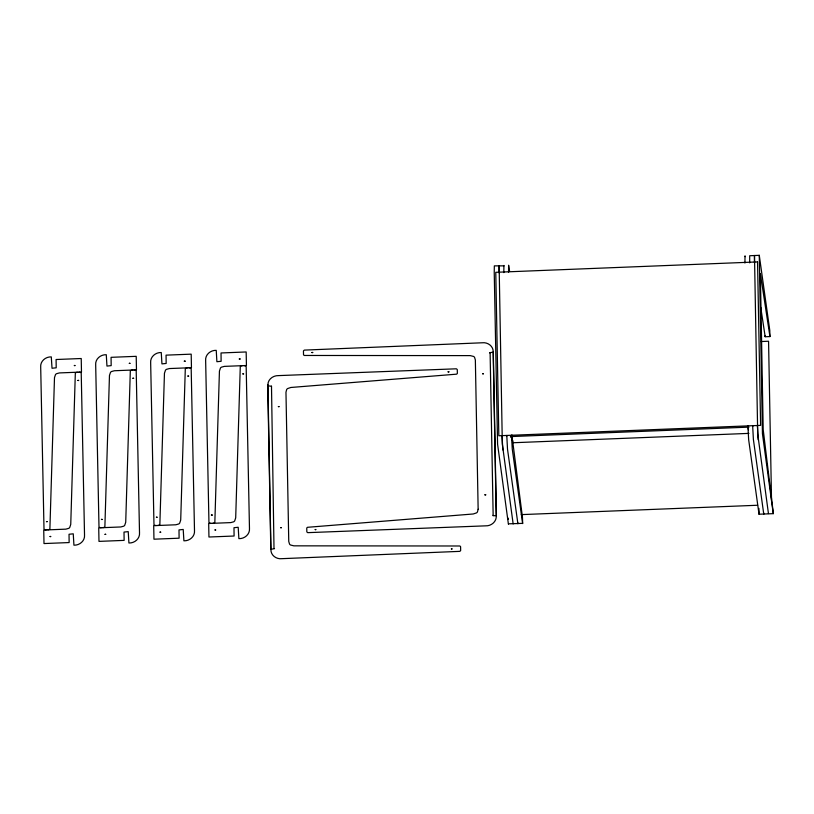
<?xml version="1.0" encoding="UTF-8"?>
<svg xmlns="http://www.w3.org/2000/svg" width="814" height="814" viewBox="0 0 814 814"><rect width="100%" height="100%" fill="white"/><g stroke="black" fill="none" stroke-linecap="round" stroke-linejoin="round"><path stroke-width="1.22" d="M517.928 522.964L517.897 523.768L507.509 449.186L506.776 435.449L506.868 436.07M763.807 513.207L763.766 514.031M508.435 523.819L522.669 523.371L522.456 517.328L512.739 441.717M513.156 523.951L502.33 444.037L499.124 265.608L499.063 272.802M504.029 265.852L494.332 265.873L494.23 272.364L497.588 444.22L508.404 524.145M760.724 307.295L765.17 336.681L765.241 335.755L765.191 336.752L769.942 336.569L769.769 330.331L759.279 255.321L749.694 255.738L749.684 262.861M769.942 336.569L760.357 273.473L763.196 429.578L773.3 513.013L773.249 513.654L759.004 514.214L759.065 513.196M763.746 514L753.388 439.438L752.655 425.691L752.736 426.312M759.024 514.224L748.646 439.621L747.903 425.875L748.473 429.945M503.917 265.456L503.815 272.619M759.279 255.321L762.443 433.72L773.249 513.654M512.393 436.365L510.673 436.976M748.951 433.384L512.566 442.765L512.789 440.466L511.63 440.282M77.391 372.212L76.16 372.517A2.198 1.994 -7.9 0 0 75.326 373.25L70.747 524.409L69.729 527.482A3.978 3.612 -7.9 0 1 68.752 528.347L65.842 529.151L43.742 530.026L43.997 543.559L69.139 542.562L69.037 534.259L73.25 533.821L73.932 545.177C79.589 545.451 85.114 540.862 84.524 534.951L81.227 373.199A2.208 2.004 -7.9 0 0 80.23 372.354L78.989 372.151M132.367 370.034L131.146 370.329A2.198 1.994 -7.9 0 0 130.311 371.072L125.722 522.232L124.715 525.305A3.978 3.612 -7.9 0 1 123.728 526.17L120.818 526.963L98.728 527.838L98.982 541.381L124.125 540.384L124.013 532.081L128.225 531.634L128.917 542.989C134.564 543.274 140.1 538.675 139.509 532.763L136.213 371.021A2.208 2.004 -7.9 0 0 135.216 370.167L133.964 369.963M187.352 367.847L186.121 368.152A2.198 1.994 -7.9 0 0 185.297 368.884L180.708 520.044L179.691 523.117A3.978 3.612 -7.9 0 1 178.714 523.982L175.804 524.786L153.704 525.661L153.958 539.194L179.1 538.196L178.999 529.904L183.211 529.456L183.903 540.811C189.55 541.096 195.085 536.497 194.495 530.586L191.188 368.834A2.208 2.004 -7.9 0 0 190.201 367.989L188.95 367.786M242.338 365.669L241.107 365.964A2.198 1.994 -7.9 0 0 240.272 366.707L235.694 517.867L234.676 520.94A3.978 3.612 -7.9 0 1 233.699 521.805L230.789 522.598L208.689 523.483L208.944 537.016L234.086 536.019L233.984 527.716L238.197 527.269L238.878 538.634C244.526 538.909 250.061 534.31 249.471 528.398L246.174 366.656A2.208 2.004 -7.9 0 0 245.177 365.801L243.925 365.598M47.843 529.863L49.064 529.558A2.198 1.994 -7.9 0 0 49.898 528.825L54.487 377.665L55.494 374.593A3.978 3.612 -7.9 0 1 56.481 373.728L59.391 372.924L81.481 372.049L81.227 358.516L56.095 359.513L56.197 367.806L52.025 368.254L51.292 356.898C45.645 356.624 40.11 361.213 40.7 367.124L43.997 528.876A2.208 2.004 -7.9 0 0 44.994 529.721L46.245 529.924M102.818 527.676L104.05 527.38A2.198 1.994 -7.9 0 0 104.884 526.638L109.463 375.478L110.48 372.405A3.978 3.612 -7.9 0 1 111.457 371.54L114.367 370.746L136.467 369.871L136.213 356.329L111.07 357.326L111.172 365.628L106.96 366.076L106.278 354.721C100.631 354.436 95.096 359.035 95.686 364.947L98.982 526.689A2.208 2.004 -7.9 0 0 99.98 527.543L101.231 527.747M157.804 525.498L159.035 525.193A2.198 1.994 -7.9 0 0 159.859 524.46L164.448 373.3L165.466 370.228A3.978 3.612 -7.9 0 1 166.443 369.363L169.353 368.559L191.453 367.684L191.198 354.151L166.056 355.148L166.158 363.451L161.945 363.889L161.253 352.533C155.606 352.259 150.071 356.847 150.661 362.769L153.968 524.511A2.208 2.004 -7.9 0 0 154.955 525.356L156.207 525.559M212.79 523.321L214.011 523.015A2.198 1.994 -7.9 0 0 214.845 522.283L219.434 371.113L220.441 368.04A3.978 3.612 -7.9 0 1 221.428 367.175L224.328 366.381L246.428 365.506L246.174 351.963L221.032 352.961L221.123 361.294L216.89 361.711L216.239 350.356C210.592 350.071 205.057 354.67 205.647 360.582L208.944 522.323A2.208 2.004 -7.9 0 0 209.941 523.178L211.192 523.382M760.937 341.534L768.558 341.239L771.519 499.623M510.653 435.744L512.433 435.673M510.948 435.989L512.433 435.968M510.439 436.589L748.982 427.126M511.609 439.306C513.675 441.025 510.561 438.492 511.528 435.256L512.26 449.002L522.629 523.595M521.265 514.621L757.631 505.25M745.227 256.644L744.993 255.85L744.942 263.044M768.447 513.573L757.702 433.903L754.486 255.474L754.436 262.668M757.488 426.129L757.396 425.498L758.21 439.804M509.554 271.113L508.608 265.232L508.557 272.425M512.006 435.012L512.179 438.4M512.199 436.385L512.413 437.932M502.116 436.263L502.035 435.632L502.838 449.939M508.251 518.182L508.333 519.301M758.892 508.394L759.055 512.718M512.545 441.687L512.566 442.765M512.26 439.631L512.281 440.71M46.479 521.611L47.293 521.632L46.479 521.581M50.061 536.518L50.875 536.568L50.071 536.467M74.349 365.537L75.163 365.578L74.359 365.476M77.93 380.443L78.744 380.464L77.941 380.423M101.465 519.424L102.279 519.474L101.465 519.373M105.047 534.34L105.861 534.36L105.047 534.31M129.334 363.349L130.148 363.37L129.334 363.329M132.916 378.266L133.73 378.317L132.926 378.215M156.441 517.246L157.255 517.266L156.451 517.216M160.022 532.153L160.836 532.203L160.032 532.102M184.32 361.172L185.134 361.162L184.32 361.172M187.902 376.078L188.706 376.129L187.902 376.027M211.426 515.058L212.24 515.058L211.426 515.058M215.008 529.975L215.822 529.995L215.008 529.945M239.296 358.984L240.11 358.984L239.296 358.984M242.877 373.901L243.691 373.921L242.877 373.87M278.388 406.603L279.202 406.624L278.388 406.573M280.647 527.686L281.461 527.706L280.647 527.655M311.894 352.523L312.718 352.513L311.894 352.523M315.211 529.578L316.025 529.599L315.211 529.558M448.097 371.856L448.911 371.856L448.097 371.856M451.404 548.911L452.218 548.931L451.404 548.89M482.651 373.758L483.465 373.748L482.651 373.758M484.91 494.841L485.724 494.831L484.91 494.841M267.908 384.717L270.93 549.297C270.523 555.199 276.333 559.442 281.888 558.669L459.707 551.363A2.208 2.004 -7.9 0 0 460.663 550.437L460.592 546.733A2.198 1.994 -7.9 0 0 459.808 545.991L293.834 545.838L290.486 544.993A3.978 3.612 -7.9 0 1 289.56 544.128L288.756 541.493L285.968 392.216L286.67 389.53A3.978 3.612 -7.9 0 1 287.566 388.583L290.873 387.474L456.593 374.165A2.198 1.994 -7.9 0 0 457.356 373.361L457.285 369.658A2.208 2.004 -7.9 0 0 456.288 368.803L278.469 375.61C273.29 375.427 267.908 379.202 267.908 384.717M478.144 509.249L477.442 511.935A3.978 3.612 -7.9 0 1 476.556 512.871L473.239 513.98L307.519 527.299A2.198 1.994 -7.9 0 0 306.756 528.093L306.827 531.796A2.208 2.004 -7.9 0 0 307.824 532.651L485.643 525.844C491.29 526.129 496.825 521.53 496.235 515.618L493.182 352.157C493.599 346.255 487.779 342.022 482.224 342.786L304.416 350.101A2.208 2.004 -7.9 0 0 303.449 351.027L303.52 354.731A2.198 1.994 -7.9 0 0 304.304 355.464L470.278 355.616L473.626 356.461A3.978 3.612 -7.9 0 1 474.552 357.336L475.356 359.961L478.144 509.249M271.5 386.202L273.992 548.198L274.542 548.687L270.808 549.297L267.755 385.846L271.5 386.202M489.58 352.737L490.12 353.256L493.142 514.763L492.612 515.323L493.152 515.74L496.367 515.618L493.304 352.157L489.58 352.706M757.549 261.915L495.767 272.303L498.829 435.765L760.612 425.376L757.549 261.915"/></g></svg>
